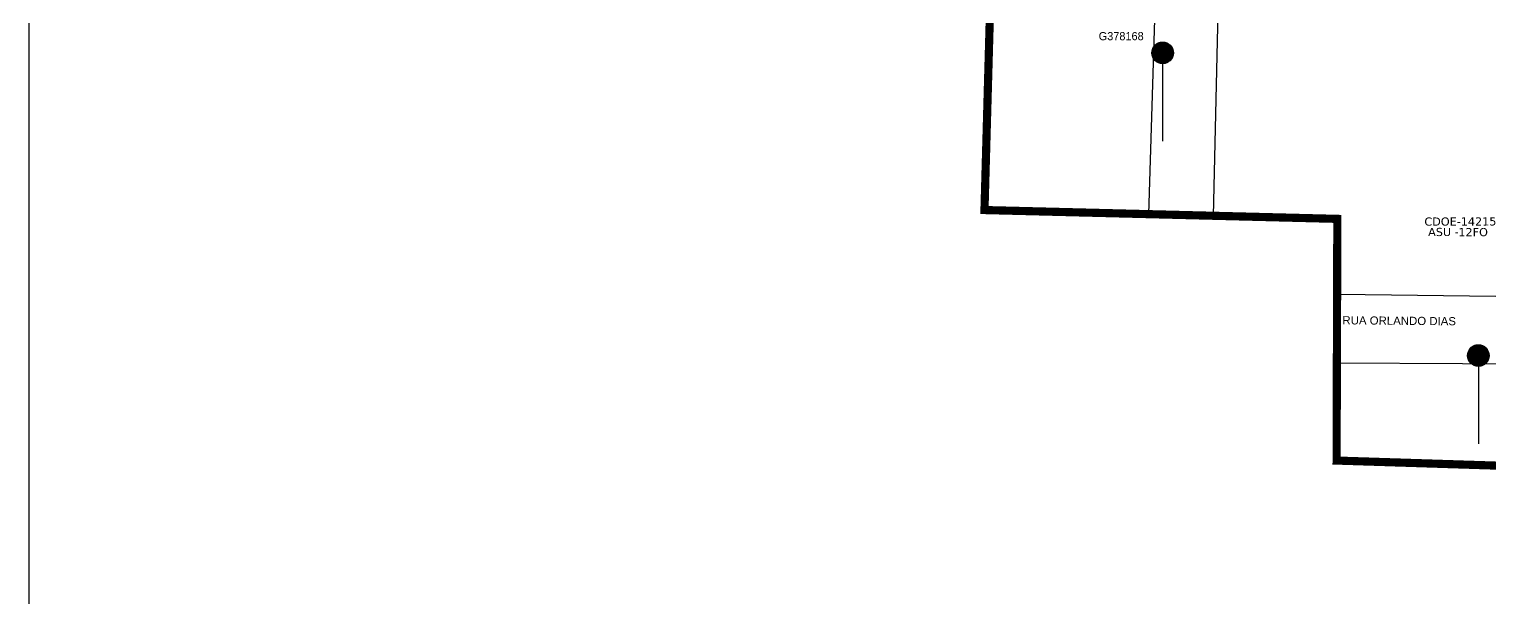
# Model space of a CAD drawing. Extents: x 12033 to 28038, y -9425 to 4777.
# Drawn here: x 12033 to 13820, y 1637 to 2333 of the extents above; entities that cross this region are included whole.
import ezdxf
from ezdxf.enums import TextEntityAlignment as Align

# ---------------------------------------------------------------- set-up
doc = ezdxf.new("R2010")
doc.units = ezdxf.units.DM
doc.header["$LTSCALE"] = 5
doc.header["$MEASUREMENT"] = 0
for name, color, linetype in [('celulas gpon', 7, 'Continuous'), ('label_cabos', 7, 'Continuous'), ('locais', 7, 'Continuous'), ('locais legendas', 7, 'Continuous'), ('QUADRA', 7, 'Continuous'), ('Segmento de Logradouro Texto', 238, 'Continuous')]:
    doc.layers.add(name, color=color, linetype=linetype)
doc.styles.add('DIGICADE', font='arial.ttf')
doc.styles.add('siredit', font='verdana.ttf')

# ---------------------------------------------------------------- blocks, each defined once
blk = doc.blocks.new('*X22')
at = {"color": 0}
for p, q in [((-0.679997, 0.416018), (-0.018018, 1.077997)), ((-0.679809, 0.433884), (-0.035884, 1.077809)), ((-0.679715, 0.398622), (-0.000622, 1.077715)), ((-0.67911, 0.452261), (-0.054261, 1.07711)), ((-0.678999, 0.381661), (0.016339, 1.076999)), ((-0.677877, 0.365105), (0.032895, 1.075877)), ((-0.677853, 0.471196), (-0.073196, 1.075853)), ((-0.676376, 0.348929), (0.049071, 1.074376)), ((-0.675978, 0.490748), (-0.092748, 1.073978)), ((-0.674518, 0.333109), (0.064891, 1.072518)), ((-0.673417, 0.510987), (-0.112987, 1.071417)), ((-0.672323, 0.317627), (0.080373, 1.070323)), ((-0.67008, 0.532002), (-0.134002, 1.06808)), ((-0.669809, 0.302463), (0.095537, 1.067809)), ((-0.666991, 0.287604), (0.110396, 1.064991)), ((-0.665856, 0.553903), (-0.155903, 1.063856)), ((-0.663883, 0.273034), (0.124966, 1.061883)), ((-0.660603, 0.576834), (-0.178834, 1.058603)), ((-0.660497, 0.258742), (0.139258, 1.058497)), ((-0.656846, 0.244715), (0.153285, 1.054846)), ((-0.654125, 0.600989), (-0.202989, 1.052125)), ((-0.652938, 0.230945), (0.167055, 1.050938)), ((-0.648783, 0.217422), (0.180578, 1.046783)), ((-0.646156, 0.626637), (-0.228637, 1.044156)), ((-0.64439, 0.204138), (0.193862, 1.04239)), ((-0.639766, 0.191085), (0.206915, 1.037766)), ((-0.636298, 0.654172), (-0.256172, 1.034298)), ((-0.634917, 0.178256), (0.219744, 1.032917)), ((-0.62985, 0.165645), (0.232355, 1.02785)), ((-0.624571, 0.153247), (0.244753, 1.022571)), ((-0.623925, 0.684222), (-0.286222, 1.021925)), ((-0.619084, 0.141056), (0.256944, 1.017084)), ((-0.613395, 0.129067), (0.268933, 1.011395)), ((-0.607932, 0.717893), (-0.319893, 1.005932)), ((-0.607508, 0.117277), (0.280723, 1.005508)), ((-0.601426, 0.10568), (0.29232, 0.999426)), ((-0.595154, 0.094275), (0.303725, 0.993154)), ((-0.588694, 0.083057), (0.314943, 0.986694)), ((-0.58596, 0.757543), (-0.359543, 0.98396)), ((-0.58205, 0.072024), (0.325976, 0.98005)), ((-0.575224, 0.061172), (0.336828, 0.973224)), ((-0.568219, 0.0505), (0.3475, 0.966219)), ((-0.561036, 0.040005), (0.357995, 0.959036)), ((-0.553678, 0.029685), (0.368315, 0.951678)), ((-0.550397, 0.810783), (-0.412783, 0.948397)), ((-0.546146, 0.01954), (0.37846, 0.944146)), ((-0.538442, 0.009566), (0.388434, 0.936442)), ((-0.530567, -0.000236), (0.398236, 0.928567)), ((-0.522522, -0.009869), (0.407869, 0.920522)), ((-0.514308, -0.019333), (0.417333, 0.912308)), ((-0.505925, -0.028628), (0.426628, 0.903925)), ((-0.497375, -0.037756), (0.435756, 0.895375)), ((-0.488657, -0.046715), (0.444715, 0.886657)), ((-0.479772, -0.055508), (0.453508, 0.877772)), ((-0.470719, -0.064133), (0.462133, 0.868719)), ((-0.461499, -0.07259), (0.47059, 0.859499)), ((-0.45211, -0.080879), (0.478879, 0.85011)), ((-0.442553, -0.089), (0.487, 0.840553)), ((-0.432826, -0.096951), (0.494951, 0.830826)), ((-0.422929, -0.104731), (0.502731, 0.820929)), ((-0.41286, -0.11234), (0.51034, 0.81086)), ((-0.402619, -0.119776), (0.517776, 0.800619)), ((-0.392202, -0.127037), (0.525037, 0.790202)), ((-0.381609, -0.134122), (0.532122, 0.779609)), ((-0.370838, -0.141028), (0.539028, 0.768838)), ((-0.359886, -0.147754), (0.545754, 0.757886)), ((-0.348751, -0.154296), (0.552296, 0.746751)), ((-0.337429, -0.160652), (0.558652, 0.735429)), ((-0.325919, -0.16682), (0.56482, 0.723919)), ((-0.314215, -0.172794), (0.570794, 0.712215)), ((-0.302316, -0.178572), (0.576572, 0.700316)), ((-0.290215, -0.184149), (0.582149, 0.688215)), ((-0.27791, -0.189522), (0.587522, 0.67591)), ((-0.265395, -0.194684), (0.592684, 0.663395)), ((-0.252664, -0.199631), (0.597631, 0.650664)), ((-0.239711, -0.204356), (0.602356, 0.637711)), ((-0.226531, -0.208853), (0.606853, 0.624531)), ((-0.213115, -0.213115), (0.611115, 0.611115)), ((-0.199456, -0.217134), (0.615134, 0.597456)), ((-0.185546, -0.220901), (0.618901, 0.583546)), ((-0.171373, -0.224406), (0.622406, 0.569373)), ((-0.156929, -0.22764), (0.62564, 0.554929)), ((-0.1422, -0.230589), (0.628589, 0.5402)), ((-0.127174, -0.23324), (0.63124, 0.525174)), ((-0.111836, -0.23558), (0.63358, 0.509836)), ((-0.096169, -0.23759), (0.63559, 0.494169)), ((-0.080154, -0.239253), (0.637253, 0.478154)), ((-0.06377, -0.240547), (0.638547, 0.46177)), ((-0.046993, -0.241448), (0.639448, 0.444993)), ((-0.029795, -0.241927), (0.639927, 0.427795)), ((-0.012144, -0.241953), (0.639953, 0.410144)), ((0.006, -0.241488), (0.639488, 0.392)), ((0.024679, -0.240486), (0.638486, 0.373321)), ((0.043948, -0.238895), (0.636895, 0.354052)), ((0.063871, -0.236649), (0.634649, 0.334129)), ((0.084528, -0.23367), (0.63167, 0.313472)), ((0.106018, -0.229858), (0.627858, 0.291982)), ((0.12847, -0.225084), (0.623084, 0.26953)), ((0.152051, -0.21918), (0.61718, 0.245949)), ((0.176993, -0.211916), (0.609916, 0.221007)), ((0.203627, -0.20296), (0.60096, 0.194373)), ((0.232456, -0.191808), (0.589808, 0.165544)), ((0.264325, -0.177617), (0.575617, 0.133675)), ((0.300865, -0.158754), (0.556754, 0.097135)), ((0.346227, -0.13107), (0.52907, 0.051773)), ((0.43272, -0.062254), (0.460254, -0.03472))]:
    blk.add_line(p, q, dxfattribs=at)
blk = doc.blocks.new('POLE_POLE')
at = {"color": 0}
blk.add_line((-0.0000002, -0.00000239), (-0.0000002, -0.00004983), dxfattribs=at)
blk.add_circle((-0.0000002, 0.00000418), 0.0000066, dxfattribs=at)
at = {"color": 0, "xscale": 1e-05, "yscale": 1e-05, "zscale": 1e-05}
blk.add_blockref('*X22', (0, 0), dxfattribs=at)
blk = doc.blocks.new('Inst CB AS CFOA-SM-ASU-120-S-12')
at = {"layer": 'label_cabos', "color": 0, "style": 'siredit'}
for tag, flags, p in [('ID_ATIVIDADE', 3, (1.31, 2.67)), ('FATOR', 1, (11.56, 2.55))]:
    blk.add_attdef(tag, text='', height=1, rotation=359.69, dxfattribs=dict(at, flags=flags)).set_placement(p, align=Align.MIDDLE_CENTER)
for tag, p in [('DESTINO_CABO', (3.13, 1.26)), ('TIPO_CABO', (1.26, 0)), ('CABO', (4.69, -0.05)), ('/', (7.71, -0.05)), ('LANCE', (10.81, 0)), ('TIPO_CABO', (13.11, 1.24)), ('UND', (15.96, 0)), ('FID', (13.15, -1.41))]:
    blk.add_attdef(tag, text='', height=1, rotation=359.69, dxfattribs=at).set_placement(p, align=Align.MIDDLE_CENTER)
blk.add_attdef('QTDE', (12.43, -0.47), '', height=1, rotation=359.69, dxfattribs=at)

msp = doc.modelspace()

# ---------------------------------------------------------------- linework, layer by layer
at = {"layer": 'celulas gpon', "color": 116, "linetype": 'Continuous', "lineweight": 200, "const_width": 10}
msp.add_lwpolyline([(12285.8, 4580.6), (12270.7, 3629), (12218.8, 2467.4), (12700.5, 2439.5), (13210.2, 2418), (13201.7, 2111.4), (13633.5, 2100.6), (13632.6, 1804.7), (14695.4, 1771.1)], dxfattribs=at)
at = {"layer": 'Defpoints', "color": 3}
msp.add_lwpolyline([(12032.7, 4777), (18721.5, 4777), (18721.5, -449.8), (12032.7, -449.8)], close=True, dxfattribs=at)
at = {"layer": 'QUADRA', "ltscale": 5e-05}
for p, q in [((13504, 3067.2), (13481.6, 2104.4)), ((13635.7, 2008.4), (13934.7, 2004.5))]:
    msp.add_line(p, q, dxfattribs=at)
for points in [[(13403, 2106.4), (13434.2, 3126.7), (13199.3, 3559.7), (13013.2, 3567.5)], [(13940.5, 1922.4), (13633, 1924)]]:
    msp.add_lwpolyline(points, dxfattribs=at)

# ---------------------------------------------------------------- block references
at = {"layer": 'label_cabos'}
ref = msp.add_blockref('Inst CB AS CFOA-SM-ASU-120-S-12', (13752.8, 2084.5), dxfattribs=dict(at, xscale=10, yscale=10, zscale=10, rotation=0.4634636605450989))
ref.add_attrib('DESTINO_CABO', 'CDOE-14215', dxfattribs={"color": 0, "height": 10, "rotation": 0.1535, "style": 'siredit'}).set_placement((13784.1, 2097.4), align=Align.MIDDLE_CENTER)
ref.add_attrib('TIPO_CABO', 'Aéreo As.', dxfattribs={"color": 0, "height": 10, "rotation": 0.1535, "style": 'siredit'}).set_placement((13883.8, 2098), align=Align.MIDDLE_CENTER)
ref.add_attrib('CABO', '12FO', dxfattribs={"color": 0, "height": 10, "rotation": 0.1535, "style": 'siredit'}).set_placement((13799.7, 2084.4), align=Align.MIDDLE_CENTER)
ref.add_attrib('/', '/', dxfattribs={"color": 0, "height": 10, "rotation": 0.1535, "style": 'siredit'}).set_placement((13830, 2084.6), align=Align.MIDDLE_CENTER)
ref.add_attrib('TIPO_CABO', 'ASU - ', dxfattribs={"color": 0, "height": 10, "rotation": 0.1535, "style": 'siredit'}).set_placement((13765.5, 2084.6), align=Align.MIDDLE_CENTER)
ref.add_attrib('FID', '04-LC1.3.2', dxfattribs={"color": 0, "height": 10, "rotation": 0.1535, "style": 'siredit'}).set_placement((13884.4, 2071.4), align=Align.MIDDLE_CENTER)
ref.add_attrib('LANCE', 'CL=', dxfattribs={"color": 0, "height": 10, "rotation": 0.1535, "style": 'siredit'}).set_placement((13860.9, 2085.4), align=Align.MIDDLE_CENTER)
ref.add_attrib('QTDE', '37', (13877.2, 2080.8), dxfattribs={"color": 0, "height": 10, "rotation": 0.1535, "style": 'siredit'})
ref.add_attrib('UND', 'm', dxfattribs={"color": 0, "height": 10, "rotation": 0.1535, "style": 'siredit'}).set_placement((13912.5, 2085.8), align=Align.MIDDLE_CENTER)
at = {"layer": 'locais', "color": 10, "xscale": 2000000, "yscale": 2000000, "zscale": 2000000}
for p in [(13420.1, 2295.5), (13806.5, 1924.9)]:
    msp.add_blockref('POLE_POLE', p, dxfattribs=at)

# ---------------------------------------------------------------- texts
at = {"layer": 'locais legendas', "color": 10}
msp.add_text('G378168', height=10, dxfattribs=at).set_placement((13341.5, 2319.3))
at = {"layer": 'Segmento de Logradouro Texto', "color": 7, "linetype": 'Continuous', "insert": (13639.8, 1981.5), "char_height": 10, "width": 141.733, "attachment_point": 1, "rotation": 359.4902, "style": 'DIGICADE'}
msp.add_mtext('\\fArial|b0|i0|c0|p34;\\W1.0000000000;\\T1.0000000000;\\o\\lRUA ORLANDO DIAS', dxfattribs=at)

doc.saveas('drawing.dxf')
